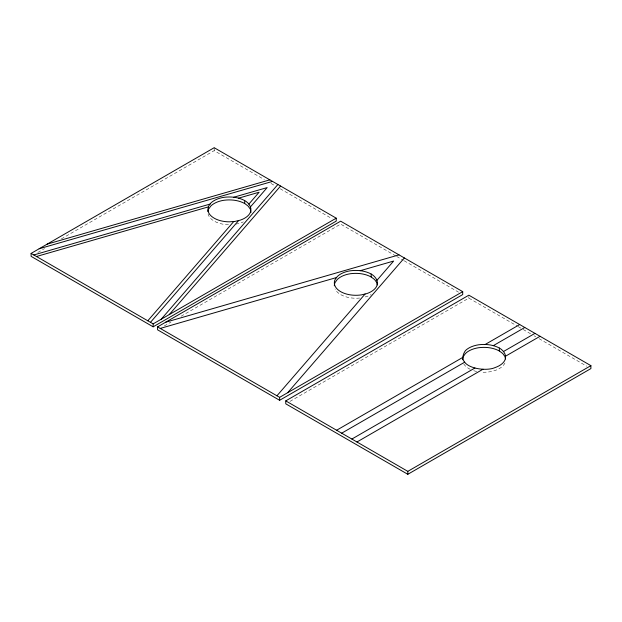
<?xml version="1.0" encoding="UTF-8"?>
<svg xmlns="http://www.w3.org/2000/svg" width="622" height="622" viewBox="0 0 622 622"><rect width="100%" height="100%" fill="white"/><g stroke="black" fill="none" stroke-linecap="round" stroke-linejoin="round"><path stroke-width="0.47" stroke-dasharray="3.11 2.33" d="M37.818 252.47L44.535 248.59M61.337 238.895L214.186 150.648L264.342 179.61M164.294 325.936L171.011 322.056M181.088 316.233L340.654 224.107L395.833 255.961M289.961 401.4L468.848 298.117L517.333 326.115M235.925 224.122L240.232 223.096A21.576 12.456 0 0 0 243.311 221.844M365.106 296.935L366.7 296.554A21.576 12.456 0 0 0 371.171 294.579M271.029 183.467L275.212 185.885M280.227 188.777L332.062 218.703M396.665 256.451L403.351 260.307M404.191 260.789L458.531 292.161M518.165 326.597L522.348 329.007M523.188 329.489L530.706 333.835M534.049 335.763L535.721 336.727M539.072 338.663L586.717 366.171M468.848 296.647L468.848 298.117M214.186 147.709L214.186 150.648M359.664 298.039A21.576 12.456 0 0 1 335.071 288.989M504.94 362.999A21.576 12.456 0 0 1 494.887 370.564L489.685 371.808A21.576 12.456 0 0 1 481.288 372.127M476.724 371.482A21.576 12.456 0 0 1 473.311 370.564M470.232 369.32A21.576 12.456 0 0 1 463.258 362.999M228.507 224.752A21.576 12.456 0 0 1 208.051 213.929"/><path stroke-width="0.93" d="M147.795 320.789L233.779 221.494M248.831 204.125L259.125 192.229L238.529 198.177M150.477 322.336L238.63 220.538M250.448 206.893L267.172 187.587L233.732 197.236M161.199 319.242L277.894 184.493M169.238 314.6L280.569 186.04M276.945 395.794L365.106 294.004M376.924 280.351L393.64 261.046L360.208 270.702M287.667 392.7L404.362 257.951M31.1 253.411L214.186 147.709L336.238 218.182L336.238 221.113L153.152 326.814L31.1 256.35L31.1 253.411L153.152 323.883L336.238 218.182M157.568 326.877L340.654 221.175L462.714 291.64L462.714 294.579L279.628 400.28L157.568 329.808L157.568 326.877L279.628 397.341L462.714 291.64M285.762 400.887L468.848 295.186L590.9 365.65L590.9 368.589L407.814 474.291L285.762 403.818L285.762 400.887L407.814 471.352L590.9 365.65M336.619 430.245L462.667 357.471M485.191 344.471L519.704 324.544M341.703 433.184L464.751 362.144M493.285 345.669L524.789 327.483M351.873 439.054L474.92 368.014M503.455 351.539L534.959 333.353M356.958 441.993L483.014 369.219M505.538 356.212L540.044 336.292M47.179 244.127L269.847 179.851M39.139 248.769L272.529 181.399M33.782 254.958L210.096 204.063M36.457 256.505L208.432 206.862M165.615 322.235L399.005 254.857M160.251 328.424L336.564 277.529M244.695 200.564C238.343 197.166 230.925 196.404 223.858 197.337A21.576 12.456 0 0 0 210.757 203.145L208.595 206.146L207.865 209.373A21.576 12.456 0 0 0 229.44 221.829L235.023 221.401L240.232 220.157A21.576 12.456 0 0 0 250.285 212.592C252.454 207.74 248.862 202.865 244.695 200.564L244.695 203.495L248.124 206.076L250.285 209.085L251.016 212.304M244.695 203.495C238.343 200.105 230.925 199.343 223.858 200.276A21.576 12.456 0 0 0 210.757 206.076L208.595 209.085A21.576 12.456 0 0 0 207.911 211.496M371.171 274.022C364.819 270.632 357.393 269.87 350.326 270.803A21.576 12.456 0 0 0 337.225 276.603L335.071 279.605A21.576 12.456 0 0 0 361.499 294.867L366.7 293.623A21.576 12.456 0 0 0 376.753 286.058C378.922 281.206 375.338 276.323 371.171 274.022L371.171 276.961L374.599 279.542L376.753 282.543L377.297 284.946M371.171 276.961C364.819 273.563 357.393 272.801 350.326 273.734A21.576 12.456 0 0 0 337.225 279.542L335.071 282.543A21.576 12.456 0 0 0 334.333 285.77M499.357 348.032C493.005 344.642 485.588 343.88 478.52 344.806A21.576 12.456 0 0 0 465.419 350.614C454.076 367.089 484.491 372.368 494.887 367.633A21.576 12.456 0 0 0 504.94 360.068C507.117 355.216 503.525 350.334 499.357 348.032L499.357 350.971L502.786 353.553L504.94 356.554L505.492 358.948M499.357 350.971C493.005 347.574 485.588 346.812 478.52 347.745A21.576 12.456 0 0 0 465.419 353.553L463.258 356.554A21.576 12.456 0 0 0 462.527 359.78M407.814 471.352L407.814 474.291M279.628 397.341L279.628 400.28M153.152 323.883L153.152 326.814"/></g></svg>
